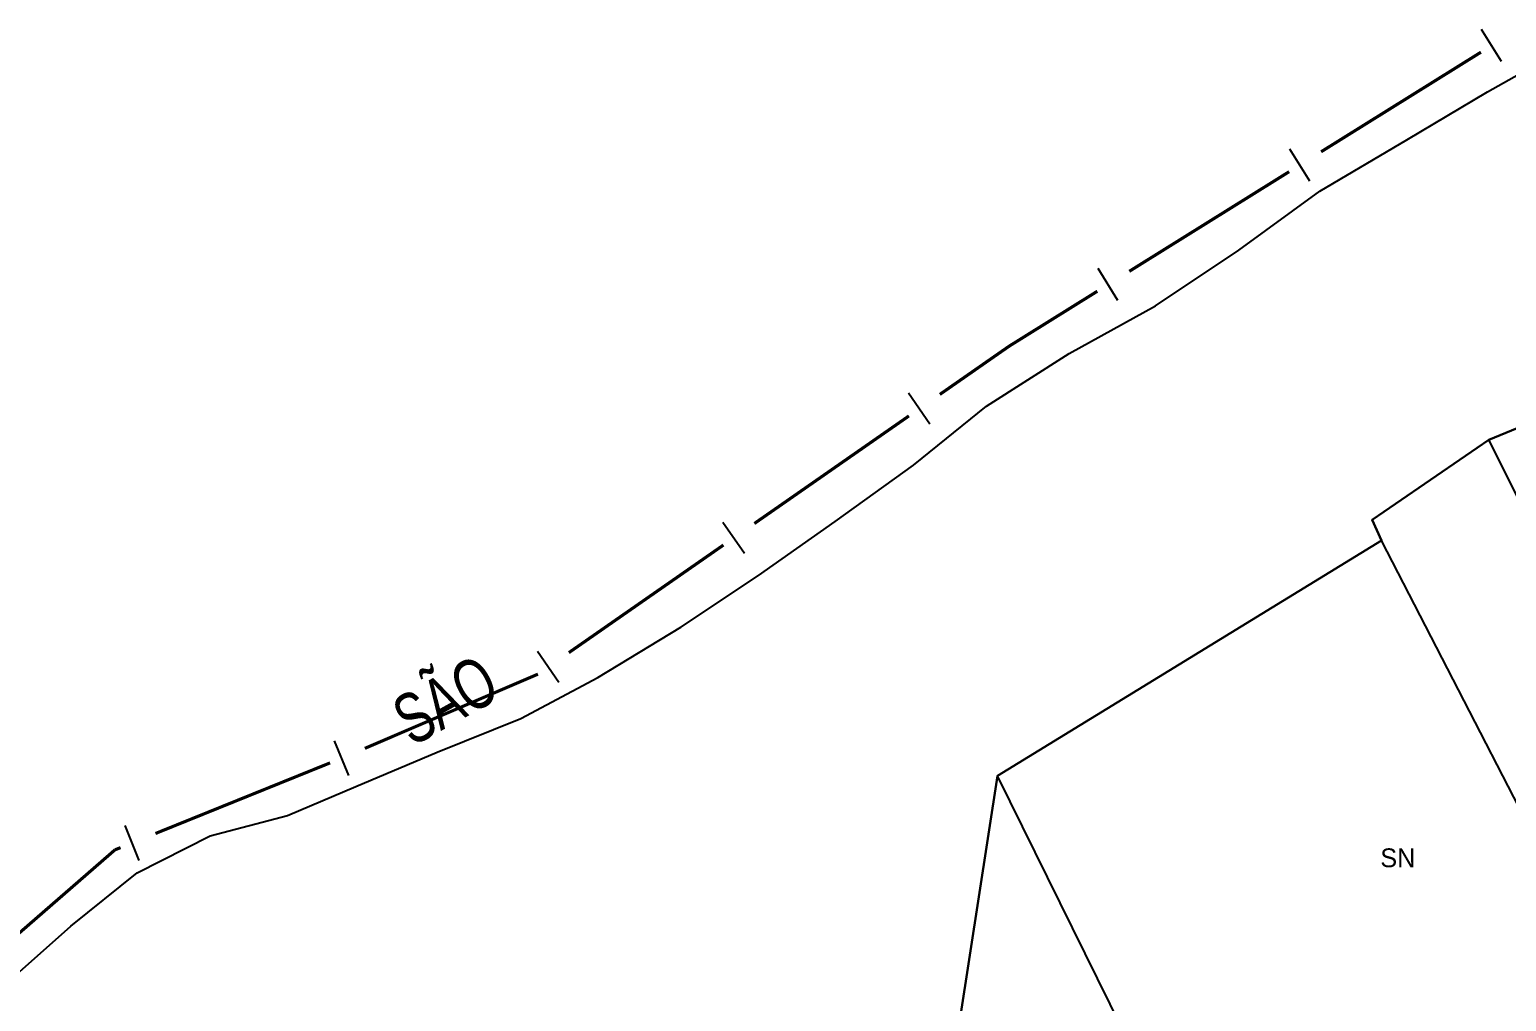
# Model space of a CAD drawing. Extents: x 207981 to 210201, y 4876477 to 4878908.
# Drawn here: x 208503.9 to 208621.5, y 4877740.6 to 4877818 of the extents above; entities that cross this region are included whole.
import ezdxf
from ezdxf.enums import TextEntityAlignment as Align

# ---------------------------------------------------------------- set-up
doc = ezdxf.new("R2010")
doc.units = 0
doc.header["$LTSCALE"] = 1.5
doc.header["$MEASUREMENT"] = 0
for name, color, linetype in [('CD_MALHA_LOTES', 7, 'CONTINUOUS'), ('HD-CURSO-PERENE', 170, 'CONTINUOUS'), ('HD-TXT-PRAIA', 7, 'CONTINUOUS'), ('LM-LIM-SETORES-BAIRROS', 250, 'CONTINUOUS'), ('RU-QUADRA', 210, 'CONTINUOUS'), ('Th_NmrPort', 1, 'CONTINUOUS')]:
    doc.layers.add(name, color=color, linetype=linetype)
doc.styles.add('ARIAL', font='ARIAL.SHX')

msp = doc.modelspace()

# ---------------------------------------------------------------- linework, layer by layer
at = {"layer": 'CD_MALHA_LOTES', "linetype": 'Continuous', "flags": 128}
for points in [[(208620.15, 4877785.33), (208630.72, 4877789.67)], [(208610.86, 4877778.96), (208620.15, 4877785.33)], [(208637.39, 4877750.92), (208620.15, 4877785.33)], [(208611.61, 4877777.31), (208610.86, 4877778.96)], [(208581.02, 4877758.57), (208611.61, 4877777.31)], [(208629.15, 4877743.28), (208611.61, 4877777.31)], [(208578.03, 4877739.3), (208581.02, 4877758.57)], [(208600.96, 4877718.17), (208581.02, 4877758.57)]]:
    msp.add_lwpolyline(points, dxfattribs=at)
at = {"layer": 'HD-CURSO-PERENE', "linetype": 'Continuous'}
msp.add_polyline3d([(208502.145613, 4877742.104534, 2.237028), (208507.19597, 4877746.614801, 2.237028), (208512.498504, 4877750.851232, 2.237028), (208518.310527, 4877753.789123, 2.237028), (208524.456831, 4877755.427438, 2.237028), (208529.89769, 4877757.737383, 2.237028), (208536.387049, 4877760.454017, 2.237028), (208543.051786, 4877763.146659, 2.237028), (208549.186967, 4877766.411853, 2.237028), (208555.792747, 4877770.405703, 2.237028), (208561.972169, 4877774.522177, 2.237028), (208568.075134, 4877778.838438, 2.237028), (208574.327249, 4877783.305762, 2.237028), (208580.127122, 4877788.020707, 2.237028), (208586.731703, 4877792.189759, 2.237028), (208593.588976, 4877796.009888, 2.237028), (208600.241905, 4877800.429526, 2.237028), (208606.692716, 4877805.123296, 2.237028), (208613.623194, 4877809.219188, 2.237028), (208620.029935, 4877813.036649, 2.237028), (208626.662627, 4877816.755329, 2.237028)], dxfattribs=at)
at = {"layer": 'LM-LIM-SETORES-BAIRROS'}
for points in [[(208621.160295, 4877815.451887), (208619.573998, 4877817.998191)], [(208605.882474, 4877805.934106), (208604.296177, 4877808.480409)], [(208590.604652, 4877796.416324), (208589.018355, 4877798.962628)], [(208575.633949, 4877786.570798), (208573.920455, 4877789.033304)], [(208560.85891, 4877776.289834), (208559.145416, 4877778.75234)], [(208546.083871, 4877766.008869), (208544.370377, 4877768.471376)], [(208529.34014, 4877758.588416), (208528.215772, 4877761.369746)], [(208512.652159, 4877751.84221), (208511.527791, 4877754.62354)]]:
    msp.add_lwpolyline(points, dxfattribs=at)
at = {"layer": 'LM-LIM-SETORES-BAIRROS', "const_width": 0.25}
for points in [[(208606.786861, 4877808.264789), (208619.518379, 4877816.196273)], [(208591.509039, 4877798.747007), (208604.240557, 4877806.678492)], [(208581.933411, 4877792.78158), (208588.962736, 4877797.16071)], [(208581.343886, 4877792.371369), (208581.933411, 4877792.78158)], [(208576.418873, 4877788.944381), (208581.343886, 4877792.371369)], [(208561.643834, 4877778.663416), (208573.956366, 4877787.230887)], [(208546.868795, 4877768.382452), (208559.181327, 4877776.949922)], [(208530.618887, 4877760.760576), (208544.406063, 4877766.669366)], [(208513.944195, 4877753.982453), (208527.850846, 4877759.604292)], [(208510.324574, 4877752.338367), (208510.713642, 4877752.676485)], [(208510.713642, 4877752.676485), (208511.162865, 4877752.858086)], [(208499.757389, 4877743.15498), (208510.324574, 4877752.338367)]]:
    msp.add_lwpolyline(points, dxfattribs=at)
at = {"layer": 'RU-QUADRA', "linetype": 'Continuous', "flags": 128}
msp.add_lwpolyline([(208600.96, 4877718.17), (208629.15, 4877743.28), (208637.39, 4877750.92), (208647.21, 4877759.77), (208664.75, 4877775.73), (208681.84, 4877791.32), (208661.75, 4877808.71), (208641.66, 4877796.42), (208630.72, 4877789.67), (208620.15, 4877785.33), (208610.86, 4877778.96), (208611.61, 4877777.31), (208581.02, 4877758.57), (208578.03, 4877739.3)], dxfattribs=at)

# ---------------------------------------------------------------- texts
at = {"layer": 'HD-TXT-PRAIA', "style": 'ARIAL', "width": 0.7}
msp.add_text('SÃO', height=4, rotation=29, dxfattribs=at).set_placement((208534.392729, 4877760.873197))
at = {"layer": 'Th_NmrPort', "color": 1}
msp.add_text('SN', height=1.5, dxfattribs=at).set_placement((208611.502467, 4877752.045742), align=Align.MIDDLE_LEFT)

doc.saveas('drawing.dxf')
